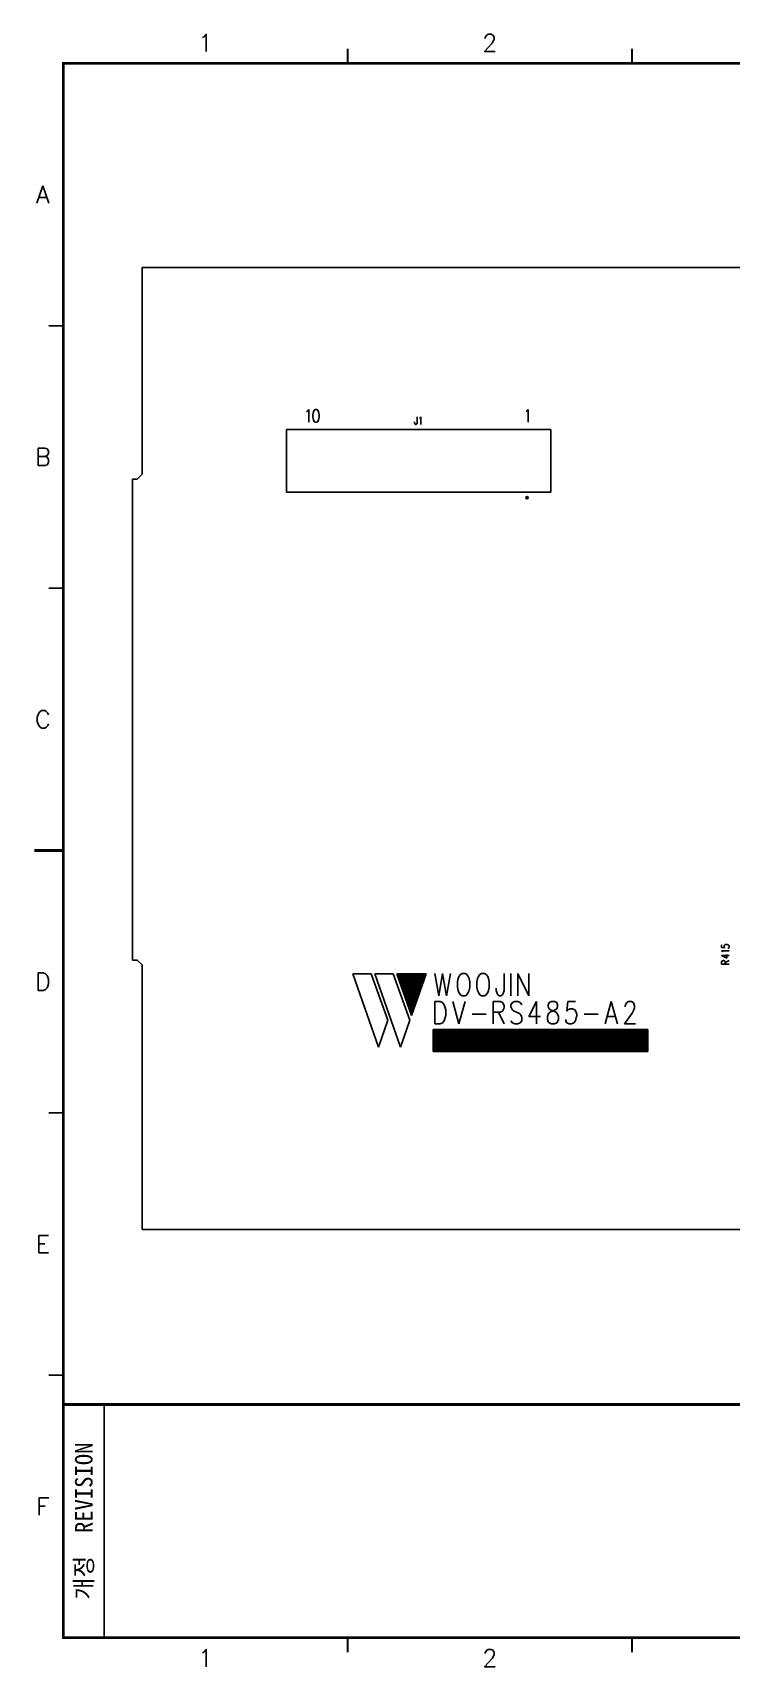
# Model space of a CAD drawing. Extents: x 295 to 953, y 10 to 290.
# Drawn here: x 486.7 to 606.5, y 9.8 to 290.2 of the extents above; entities that cross this region are included whole.
import ezdxf
from ezdxf.enums import TextEntityAlignment as Align

# ---------------------------------------------------------------- set-up
doc = ezdxf.new("R2010")
doc.units = 0
doc.header["$LTSCALE"] = 5
doc.header["$MEASUREMENT"] = 0
doc.linetypes.add('CENTER', pattern=[2, 1.25, -0.25, 0.25, -0.25])
doc.layers.get('0').update_dxf_attribs({"linetype": 'CONTINUOUS', "lineweight": 25})
doc.layers.add('2', color=2, linetype='CENTER', lineweight=13)
doc.layers.add('6', color=6, linetype='CONTINUOUS', lineweight=13)
for name, color, linetype in [('COMP-SILK_GB', 6, 'CONTINUOUS'), ('SHEET', 3, 'CONTINUOUS'), ('문자', 4, 'CONTINUOUS'), ('테두리', 3, 'CONTINUOUS')]:
    doc.layers.add(name, color=color, linetype=linetype)
doc.styles.add('MARK', font='ARLRDBD.TTF')
doc.styles.get("Standard").update_dxf_attribs({"font": 'simplex.shx'})
doc.styles.add('굴림체', font='')
doc.styles.get('굴림체').set_extended_font_data('GulimChe')

# ---------------------------------------------------------------- blocks, each defined once
blk = doc.blocks.new('B')
at = {"layer": '문자'}
blk.add_hatch(color=256, dxfattribs=at).paths.add_polyline_path([(13.79, 10), (15.31, 6), (16.84, 10)])
at = {"color": 4, "const_width": 0.6}
blk.add_lwpolyline([(48.46, 10.32, 1), (49.06, 10.32, 1)], format="xyb", close=True, dxfattribs=at)
at = {"layer": '문자'}
for p, q in [((10.73, 2), (7.68, 10)), ((7.68, 10), (10.09, 10)), ((11.94, 5.16), (10.09, 10)), ((10.73, 10), (13.15, 10)), ((13.79, 2), (10.73, 10)), ((14.99, 5.16), (13.15, 10)), ((13.79, 10), (16.84, 10)), ((15.31, 6), (13.79, 10)), ((16.84, 10), (15.31, 6)), ((11.94, 5.16), (10.73, 2)), ((14.99, 5.16), (13.79, 2))]:
    blk.add_line(p, q, dxfattribs=at)
at = {"layer": '문자', "style": 'MARK', "oblique": 15}
blk.add_text('WOOJIN', height=6.5, dxfattribs=at).set_placement((36.4, 6), align=Align.MIDDLE_CENTER)
blk = doc.blocks.new('C')
blk.add_line((15, 285), (15, 285))
at = {"layer": '2'}
for p, q in [((252.83, 53.35), (252.83, 44.65)), ((269.53, 49), (248.48, 49))]:
    blk.add_line(p, q, dxfattribs=at)
at = {"layer": 'SHEET'}
for p, q in [((393.14, 60.3), (392.07, 56.28)), ((22, 55), (22, 15)), ((227, 55), (227, 15)), ((247, 55), (247, 22)), ((271, 55), (271, 15)), ((271, 55), (271, 15)), ((333, 55), (333, 15)), ((247, 48), (227, 48)), ((405, 45), (333, 45)), ((333, 43), (247, 43)), ((287, 43), (287, 15)), ((311, 43), (311, 15)), ((333, 36), (247, 36)), ((311, 29), (247, 29)), ((405, 29), (333, 29)), ((396, 29), (396, 15)), ((311, 22), (227, 22))]:
    blk.add_line(p, q, dxfattribs=at)
at = {"layer": 'SHEET', "color": 4}
for p, q in [((258.53, 50.9), (268.03, 51.85)), ((258.53, 50.9), (258.53, 47.1)), ((268.03, 51.85), (268.03, 46.15)), ((258.53, 47.1), (268.03, 46.15))]:
    blk.add_line(p, q, dxfattribs=at)
at = {"layer": 'SHEET'}
for points in [[(333, 55), (380.19, 55), (380.19, 63.49), (333, 63.49)], [(380.19, 55), (405, 55), (405, 63.49), (380.19, 63.49)]]:
    blk.add_lwpolyline(points, close=True, dxfattribs=at)
at = {"layer": 'SHEET', "color": 4}
for radius in [2.85, 1.9]:
    blk.add_circle((252.83, 49), radius, dxfattribs=at)
at = {"layer": 'SHEET'}
blk.add_circle((265.7, 39.32), 3.32, dxfattribs=at)
at = {"layer": '테두리'}
blk.add_line((405, 285), (405, 15), dxfattribs=at)
for points, const_width in [([(210, 290), (210, 285)], 0.5), ([(63.75, 287.5), (63.75, 285)], 0.3), ([(112.5, 287.5), (112.5, 285)], 0.3), ([(161.25, 287.5), (161.25, 285)], 0.3), ([(258.75, 287.5), (258.75, 285)], 0.3), ([(307.5, 287.5), (307.5, 285)], 0.3), ([(356.25, 287.5), (356.25, 285)], 0.3), ([(15, 285), (15, 15), (405, 15), (405, 285), (15, 285)], 0.5), ([(12.5, 240), (15, 240)], 0.3), ([(407.5, 240), (405, 240)], 0.3), ([(12.5, 195), (15, 195)], 0.3), ([(407.5, 195), (405, 195)], 0.3), ([(10, 150), (15, 150)], 0.5), ([(410, 150), (405, 150)], 0.5), ([(12.5, 105), (15, 105)], 0.3), ([(407.5, 105), (405, 105)], 0.3), ([(12.5, 60), (15, 60)], 0.3), ([(407.5, 60), (405, 60)], 0.3), ([(15, 55), (405, 55)], 0.5), ([(63.75, 12.5), (63.75, 15)], 0.3), ([(112.5, 12.5), (112.5, 15)], 0.3), ([(161.25, 12.5), (161.25, 15)], 0.3), ([(210, 10), (210, 15)], 0.5), ([(258.75, 12.5), (258.75, 15)], 0.3), ([(307.5, 12.5), (307.5, 15)], 0.3), ([(356.25, 12.5), (356.25, 15)], 0.3)]:
    blk.add_lwpolyline(points, dxfattribs=dict(at, const_width=const_width))
blk.add_blockref('B', (271, 43))
at = {"layer": '문자'}
for s, p in [('1', (39.38, 288.5)), ('2', (88.12, 288.5)), ('3', (136.88, 288.5)), ('4', (185.62, 288.5)), ('5', (234.38, 288.5)), ('6', (283.12, 288.5)), ('7', (331.88, 288.5)), ('8', (380.62, 288.5)), ('A', (11.5, 262.5)), ('A', (408.5, 262.5)), ('B', (11.5, 217.5)), ('B', (408.5, 217.5)), ('C', (11.5, 172.5)), ('C', (408.5, 172.5)), ('D', (11.5, 127.5)), ('D', (408.5, 127.5)), ('E', (11.5, 82.5)), ('E', (408.5, 82.5)), ('F', (11.5, 37.5)), ('F', (408.5, 37.5)), ('1', (39.38, 11.5)), ('2', (88.12, 11.5)), ('3', (136.88, 11.5)), ('4', (185.62, 11.5)), ('5', (234.38, 11.5)), ('6', (283.12, 11.5)), ('7', (331.88, 11.5)), ('8', (380.62, 11.5))]:
    blk.add_text(s, height=3, dxfattribs=at).set_placement(p, align=Align.MIDDLE)
at = {"layer": '문자', "style": '굴림체'}
for s, height, p in [('SUB-TITLE', 2, (339.77, 61.98)), ('SHEET', 2, (384.24, 61.74)), ('설계 MEMO', 2.5, (237, 51.5)), ('작성일', 2, (279, 41)), ('승   인', 2, (322, 41)), ('DIM.IN mm', 2.85, (259, 39.5)), ('DATE', 2, (279, 38)), ('APPROVED', 2, (322, 38)), ('척도 SCALE', 2.5, (259, 32.5)), ('작  성', 2, (279, 34)), ('DRAWN', 2, (279, 31)), ('설  계', 2, (279, 27)), ('DESIGNED', 2, (279, 24)), ('검  토', 2, (279, 20)), ('CHECKED', 2, (279, 17))]:
    blk.add_text(s, height=height, dxfattribs=at).set_placement(p, align=Align.MIDDLE_CENTER)
blk.add_text('개정  REVISION', height=3, rotation=90, dxfattribs=at).set_placement((18.5, 35), align=Align.MIDDLE_CENTER)
for s, p in [('TITLE', (333.95, 42.05)), ('DWG.NO.', (333.95, 26.15))]:
    blk.add_text(s, height=2, dxfattribs=at).set_placement(p)
at = {"layer": '문자', "style": '굴림체', "width": 0.75}
blk.add_text('공차 적용기준 : WMS C 40201', height=2.85, dxfattribs=at).set_placement((249, 18.5), align=Align.MIDDLE_CENTER)

msp = doc.modelspace()

# ---------------------------------------------------------------- linework, layer by layer
msp.add_line((491.98, 15), (491.98, 15))
msp.add_line((491.98, 15), (491.98, 15))
at = {"layer": 'COMP-SILK_GB', "color": 7}
for p, q in [((505.48, 250), (505.48, 214.53)), ((863.73, 250), (505.48, 250)), ((533.69, 225.22), (533.84, 225.32)), ((533.84, 225.32), (534.07, 225.64)), ((534.07, 225.64), (534.07, 223.44)), ((534.84, 225.22), (534.76, 224.69)), ((534.76, 224.69), (534.76, 224.38)), ((534.99, 225.53), (534.84, 225.22)), ((535.22, 225.64), (534.99, 225.53)), ((535.37, 225.64), (535.22, 225.64)), ((535.6, 225.53), (535.37, 225.64)), ((535.75, 225.22), (535.6, 225.53)), ((535.83, 224.69), (535.75, 225.22)), ((535.83, 224.38), (535.83, 224.69)), ((571.31, 225.22), (571.46, 225.32)), ((571.46, 225.32), (571.69, 225.64)), ((571.69, 225.64), (571.69, 223.44)), ((530.26, 222.18), (530.26, 211.46)), ((575.57, 222.18), (530.26, 222.18)), ((534.76, 224.38), (534.84, 223.85)), ((534.84, 223.85), (534.99, 223.54)), ((534.99, 223.54), (535.22, 223.44)), ((535.22, 223.44), (535.37, 223.44)), ((535.37, 223.44), (535.6, 223.54)), ((535.6, 223.54), (535.75, 223.85)), ((535.75, 223.85), (535.83, 224.38)), ((552.19, 223.37), (552.19, 223.49)), ((552.23, 223.18), (552.19, 223.37)), ((552.28, 223.12), (552.23, 223.18)), ((552.37, 223.06), (552.28, 223.12)), ((552.46, 223.06), (552.37, 223.06)), ((552.55, 223.12), (552.46, 223.06)), ((552.59, 223.18), (552.55, 223.12)), ((552.64, 223.37), (552.59, 223.18)), ((552.64, 224.36), (552.64, 223.37)), ((553.04, 224.11), (553.13, 224.17)), ((553.13, 224.17), (553.27, 224.36)), ((553.27, 224.36), (553.27, 223.06)), ((575.57, 222.18), (575.57, 211.46)), ((503.83, 131.2), (503.83, 213.7)), ((504.65, 213.7), (503.83, 213.7)), ((505.48, 214.53), (504.65, 213.7)), ((575.57, 211.46), (530.26, 211.46)), ((604.84, 133.81), (604.84, 133.36)), ((604.84, 133.36), (605.4, 133.32)), ((604.84, 132.82), (606.14, 132.82)), ((605.03, 132.69), (604.84, 132.82)), ((604.84, 131.97), (606.14, 131.97)), ((604.84, 131.97), (605.71, 131.52)), ((605.09, 132.6), (605.03, 132.69)), ((605.28, 133.63), (605.34, 133.77)), ((605.28, 133.5), (605.28, 133.63)), ((605.34, 133.36), (605.28, 133.5)), ((605.34, 133.77), (605.46, 133.86)), ((605.4, 133.32), (605.34, 133.36)), ((605.46, 133.86), (605.65, 133.9)), ((605.65, 133.9), (605.77, 133.86)), ((605.71, 131.52), (605.71, 132.19)), ((605.77, 133.86), (605.96, 133.81)), ((606.02, 133.27), (605.89, 133.23)), ((605.96, 133.81), (606.08, 133.72)), ((606.08, 133.32), (606.02, 133.27)), ((606.08, 133.72), (606.14, 133.59)), ((606.14, 133.45), (606.08, 133.32)), ((606.14, 133.59), (606.14, 133.45)), ((504.65, 131.2), (503.83, 131.2)), ((505.48, 130.38), (504.65, 131.2)), ((505.48, 85), (505.48, 130.38)), ((604.84, 130.89), (604.9, 131.02)), ((604.84, 130.48), (604.84, 130.89)), ((604.84, 130.48), (606.14, 130.48)), ((604.9, 131.02), (604.97, 131.07)), ((604.97, 131.07), (605.09, 131.11)), ((605.09, 131.11), (605.21, 131.11)), ((605.21, 131.11), (605.34, 131.07)), ((605.34, 131.07), (605.4, 131.02)), ((605.4, 131.02), (605.46, 130.89)), ((605.46, 130.8), (606.14, 131.11)), ((605.46, 130.89), (605.46, 130.48)), ((546.02, 116.28), (541.62, 128.86)), ((541.62, 128.86), (544.77, 128.86)), ((544.77, 128.86), (547.64, 120.91)), ((549.79, 116.28), (545.39, 128.86)), ((545.39, 128.86), (548.54, 128.86)), ((548.54, 128.86), (551.41, 120.91)), ((549.17, 128.86), (554.2, 128.86)), ((551.68, 121.73), (549.17, 128.86)), ((549.38, 128.86), (551.68, 122.15)), ((549.59, 128.86), (551.68, 122.57)), ((549.79, 128.86), (551.68, 122.99)), ((550, 128.86), (551.68, 123.41)), ((550.21, 128.86), (551.68, 123.83)), ((550.42, 128.86), (551.68, 124.25)), ((550.63, 128.86), (551.68, 124.66)), ((550.84, 128.86), (551.68, 125.08)), ((551.05, 128.86), (551.68, 125.5)), ((551.26, 128.86), (551.68, 125.92)), ((551.47, 128.86), (551.68, 126.34)), ((551.68, 128.86), (551.68, 121.73)), ((551.68, 126.34), (551.89, 128.86)), ((551.68, 125.92), (552.1, 128.86)), ((551.68, 125.5), (552.31, 128.86)), ((551.68, 125.08), (552.52, 128.86)), ((551.68, 124.66), (552.73, 128.86)), ((551.68, 124.25), (552.94, 128.86)), ((551.68, 123.83), (553.15, 128.86)), ((551.68, 123.41), (553.36, 128.86)), ((551.68, 122.99), (553.57, 128.86)), ((551.68, 122.57), (553.78, 128.86)), ((551.68, 122.15), (553.99, 128.86)), ((554.2, 128.86), (551.68, 121.73)), ((555.66, 128.93), (556.33, 125.08)), ((557, 128.93), (556.33, 125.08)), ((557, 128.93), (557.66, 125.08)), ((558.33, 128.93), (557.66, 125.08)), ((559.66, 128.02), (559.53, 127.47)), ((559.53, 127.47), (559.53, 126.55)), ((559.53, 126.55), (559.66, 126)), ((559.8, 128.38), (559.66, 128.02)), ((560.06, 128.75), (559.8, 128.38)), ((560.33, 128.93), (560.06, 128.75)), ((560.86, 128.93), (560.33, 128.93)), ((561.13, 128.75), (560.86, 128.93)), ((561.4, 128.38), (561.13, 128.75)), ((561.53, 128.02), (561.4, 128.38)), ((561.66, 127.47), (561.53, 128.02)), ((561.53, 126), (561.66, 126.55)), ((561.66, 126.55), (561.66, 127.47)), ((563, 128.02), (562.86, 127.47)), ((562.86, 127.47), (562.86, 126.55)), ((562.86, 126.55), (563, 126)), ((563.13, 128.38), (563, 128.02)), ((563.4, 128.75), (563.13, 128.38)), ((563.66, 128.93), (563.4, 128.75)), ((564.2, 128.93), (563.66, 128.93)), ((564.46, 128.75), (564.2, 128.93)), ((564.73, 128.38), (564.46, 128.75)), ((564.86, 128.02), (564.73, 128.38)), ((565, 127.47), (564.86, 128.02)), ((564.86, 126), (565, 126.55)), ((565, 126.55), (565, 127.47)), ((566.2, 126), (566.2, 126.37)), ((567.53, 128.93), (567.53, 126)), ((568.73, 128.93), (568.73, 125.08)), ((569.93, 128.93), (571.8, 125.08)), ((569.93, 128.93), (569.93, 125.08)), ((571.8, 128.93), (571.8, 125.08)), ((555.66, 124.11), (556.6, 124.11)), ((555.66, 124.11), (555.66, 120.26)), ((556.6, 124.11), (557, 123.93)), ((557, 123.93), (557.26, 123.56)), ((557.26, 123.56), (557.4, 123.2)), ((558.73, 124.11), (559.8, 120.26)), ((559.66, 126), (559.8, 125.63)), ((559.8, 125.63), (560.06, 125.27)), ((560.86, 124.11), (559.8, 120.26)), ((560.06, 125.27), (560.33, 125.08)), ((560.33, 125.08), (560.86, 125.08)), ((560.86, 125.08), (561.13, 125.27)), ((561.13, 125.27), (561.4, 125.63)), ((561.4, 125.63), (561.53, 126)), ((563, 126), (563.13, 125.63)), ((563.13, 125.63), (563.4, 125.27)), ((563.4, 125.27), (563.66, 125.08)), ((563.66, 125.08), (564.2, 125.08)), ((564.2, 125.08), (564.46, 125.27)), ((564.46, 125.27), (564.73, 125.63)), ((564.73, 125.63), (564.86, 126)), ((565.66, 124.11), (566.86, 124.11)), ((565.66, 124.11), (565.66, 120.26)), ((566.33, 125.45), (566.2, 126)), ((566.46, 125.27), (566.33, 125.45)), ((566.73, 125.08), (566.46, 125.27)), ((567, 125.08), (566.73, 125.08)), ((566.86, 124.11), (567.26, 123.93)), ((567.26, 125.27), (567, 125.08)), ((567.4, 125.45), (567.26, 125.27)), ((567.26, 123.93), (567.4, 123.75)), ((567.53, 126), (567.4, 125.45)), ((567.4, 123.75), (567.53, 123.38)), ((569, 123.93), (568.73, 123.56)), ((568.73, 123.56), (568.73, 123.2)), ((569.4, 124.11), (569, 123.93)), ((569.93, 124.11), (569.4, 124.11)), ((570.33, 123.93), (569.93, 124.11)), ((570.6, 123.56), (570.33, 123.93)), ((573.13, 124.11), (571.8, 121.55)), ((573.13, 124.11), (573.13, 120.26)), ((575.26, 123.93), (575.13, 123.56)), ((575.13, 123.56), (575.13, 123.2)), ((575.66, 124.11), (575.26, 123.93)), ((576.2, 124.11), (575.66, 124.11)), ((576.6, 123.93), (576.2, 124.11)), ((576.73, 123.56), (576.6, 123.93)), ((576.73, 123.2), (576.73, 123.56)), ((578.47, 124.11), (578.33, 122.46)), ((579.8, 124.11), (578.47, 124.11)), ((585.93, 124.11), (584.87, 120.26)), ((585.93, 124.11), (587, 120.26)), ((588.33, 123.38), (588.47, 123.75)), ((588.47, 123.75), (588.6, 123.93)), ((588.6, 123.93), (588.87, 124.11)), ((588.87, 124.11), (589.4, 124.11)), ((589.4, 124.11), (589.67, 123.93)), ((589.67, 123.93), (589.8, 123.75)), ((589.8, 123.75), (589.93, 123.38)), ((547.64, 120.91), (546.02, 116.28)), ((551.41, 120.91), (549.79, 116.28)), ((557.26, 120.81), (557, 120.45)), ((557.4, 121.18), (557.26, 120.81)), ((557.4, 123.2), (557.53, 122.65)), ((557.53, 121.73), (557.4, 121.18)), ((557.53, 122.65), (557.53, 121.73)), ((562.06, 121.91), (564.46, 121.91)), ((566.86, 122.28), (565.66, 122.28)), ((566.6, 122.28), (567.53, 120.26)), ((567.26, 122.46), (566.86, 122.28)), ((567.4, 122.65), (567.26, 122.46)), ((567.53, 123.01), (567.4, 122.65)), ((567.53, 123.38), (567.53, 123.01)), ((568.73, 123.2), (568.86, 122.83)), ((569, 120.45), (568.73, 120.81)), ((568.86, 122.83), (569, 122.65)), ((569, 122.65), (569.26, 122.46)), ((569.26, 122.46), (570.06, 122.1)), ((570.06, 122.1), (570.33, 121.91)), ((570.33, 121.91), (570.46, 121.73)), ((570.6, 120.81), (570.33, 120.45)), ((570.46, 121.73), (570.6, 121.36)), ((570.6, 121.36), (570.6, 120.81)), ((571.8, 121.55), (573.8, 121.55)), ((575, 121.55), (575.13, 121.91)), ((575, 121), (575, 121.55)), ((575.13, 120.63), (575, 121)), ((575.13, 123.2), (575.26, 122.83)), ((575.13, 121.91), (575.4, 122.28)), ((575.26, 120.45), (575.13, 120.63)), ((575.26, 122.83), (575.53, 122.65)), ((575.4, 122.28), (575.8, 122.46)), ((575.53, 122.65), (576.06, 122.46)), ((575.8, 122.46), (576.33, 122.65)), ((576.06, 122.46), (576.46, 122.28)), ((576.33, 122.65), (576.6, 122.83)), ((576.46, 122.28), (576.73, 121.91)), ((576.6, 122.83), (576.73, 123.2)), ((576.73, 120.63), (576.6, 120.45)), ((576.73, 121.91), (576.86, 121.55)), ((576.86, 121), (576.73, 120.63)), ((576.86, 121.55), (576.86, 121)), ((578.2, 120.63), (578.07, 121)), ((578.33, 120.45), (578.2, 120.63)), ((578.33, 122.46), (578.47, 122.65)), ((578.47, 122.65), (578.87, 122.83)), ((578.87, 122.83), (579.27, 122.83)), ((579.27, 122.83), (579.67, 122.65)), ((579.8, 120.81), (579.53, 120.45)), ((579.67, 122.65), (579.93, 122.28)), ((579.93, 121.36), (579.8, 120.81)), ((579.93, 122.28), (580.07, 121.73)), ((580.07, 121.73), (579.93, 121.36)), ((581.27, 121.91), (583.67, 121.91)), ((585.27, 121.55), (586.6, 121.55)), ((589.53, 122.1), (588.2, 120.26)), ((588.33, 123.2), (588.33, 123.38)), ((589.8, 122.65), (589.53, 122.1)), ((589.93, 123.01), (589.8, 122.65)), ((589.93, 123.38), (589.93, 123.01)), ((592.18, 119.3), (555.39, 119.3)), ((555.39, 119.3), (555.39, 119.09)), ((592.18, 119.09), (555.39, 119.09)), ((555.39, 119.09), (555.39, 115.53)), ((555.39, 118.67), (555.39, 118.88)), ((555.39, 118.88), (592.18, 118.88)), ((592.18, 118.67), (555.39, 118.67)), ((555.39, 118.25), (555.39, 118.46)), ((555.39, 118.46), (592.18, 118.46)), ((592.18, 118.25), (555.39, 118.25)), ((555.39, 117.83), (555.39, 118.04)), ((555.39, 118.04), (592.18, 118.04)), ((592.18, 117.83), (555.39, 117.83)), ((556.6, 120.26), (555.66, 120.26)), ((557, 120.45), (556.6, 120.26)), ((569.4, 120.26), (569, 120.45)), ((569.93, 120.26), (569.4, 120.26)), ((570.33, 120.45), (569.93, 120.26)), ((575.66, 120.26), (575.26, 120.45)), ((576.2, 120.26), (575.66, 120.26)), ((576.6, 120.45), (576.2, 120.26)), ((578.73, 120.26), (578.33, 120.45)), ((579.13, 120.26), (578.73, 120.26)), ((579.53, 120.45), (579.13, 120.26)), ((588.2, 120.26), (590.07, 120.26)), ((592.18, 115.53), (592.18, 119.3)), ((592.18, 118.88), (592.18, 119.09)), ((592.18, 118.46), (592.18, 118.67)), ((592.18, 118.04), (592.18, 118.25)), ((592.18, 117.62), (592.18, 117.83)), ((555.39, 117.41), (555.39, 117.62)), ((555.39, 117.62), (592.18, 117.62)), ((592.18, 117.41), (555.39, 117.41)), ((555.39, 116.99), (555.39, 117.2)), ((555.39, 117.2), (592.18, 117.2)), ((592.18, 116.99), (555.39, 116.99)), ((555.39, 116.57), (555.39, 116.78)), ((555.39, 116.78), (592.18, 116.78)), ((592.18, 116.57), (555.39, 116.57)), ((555.39, 116.15), (555.39, 116.36)), ((555.39, 116.36), (592.18, 116.36)), ((592.18, 116.15), (555.39, 116.15)), ((555.39, 115.73), (555.39, 115.94)), ((555.39, 115.94), (592.18, 115.94)), ((592.18, 115.73), (555.39, 115.73)), ((592.18, 115.53), (555.39, 115.53)), ((555.39, 115.53), (555.39, 115.53)), ((555.39, 115.53), (592.18, 115.53)), ((555.39, 115.53), (592.18, 115.53)), ((592.18, 117.2), (592.18, 117.41)), ((592.18, 116.78), (592.18, 116.99)), ((592.18, 116.36), (592.18, 116.57)), ((592.18, 115.94), (592.18, 116.15)), ((592.18, 115.53), (592.18, 115.73)), ((863.53, 85), (505.48, 85))]:
    msp.add_line(p, q, dxfattribs=at)
for start, end in [(0, 180), (180, 0)]:
    msp.add_arc((571.48, 210.51), 0.206, start, end, dxfattribs=at)

# ---------------------------------------------------------------- block references
msp.add_blockref('C', (476.98, 0))

# ---------------------------------------------------------------- texts
at = {"layer": '6', "color": 4, "insert": (573.67, 73.54), "char_height": 3, "width": 36.962, "attachment_point": 4, "style": '굴림체'}
msp.add_mtext('{\\f굴림|b0|i0|c129;\\C7;', dxfattribs=at)

doc.saveas('drawing.dxf')
